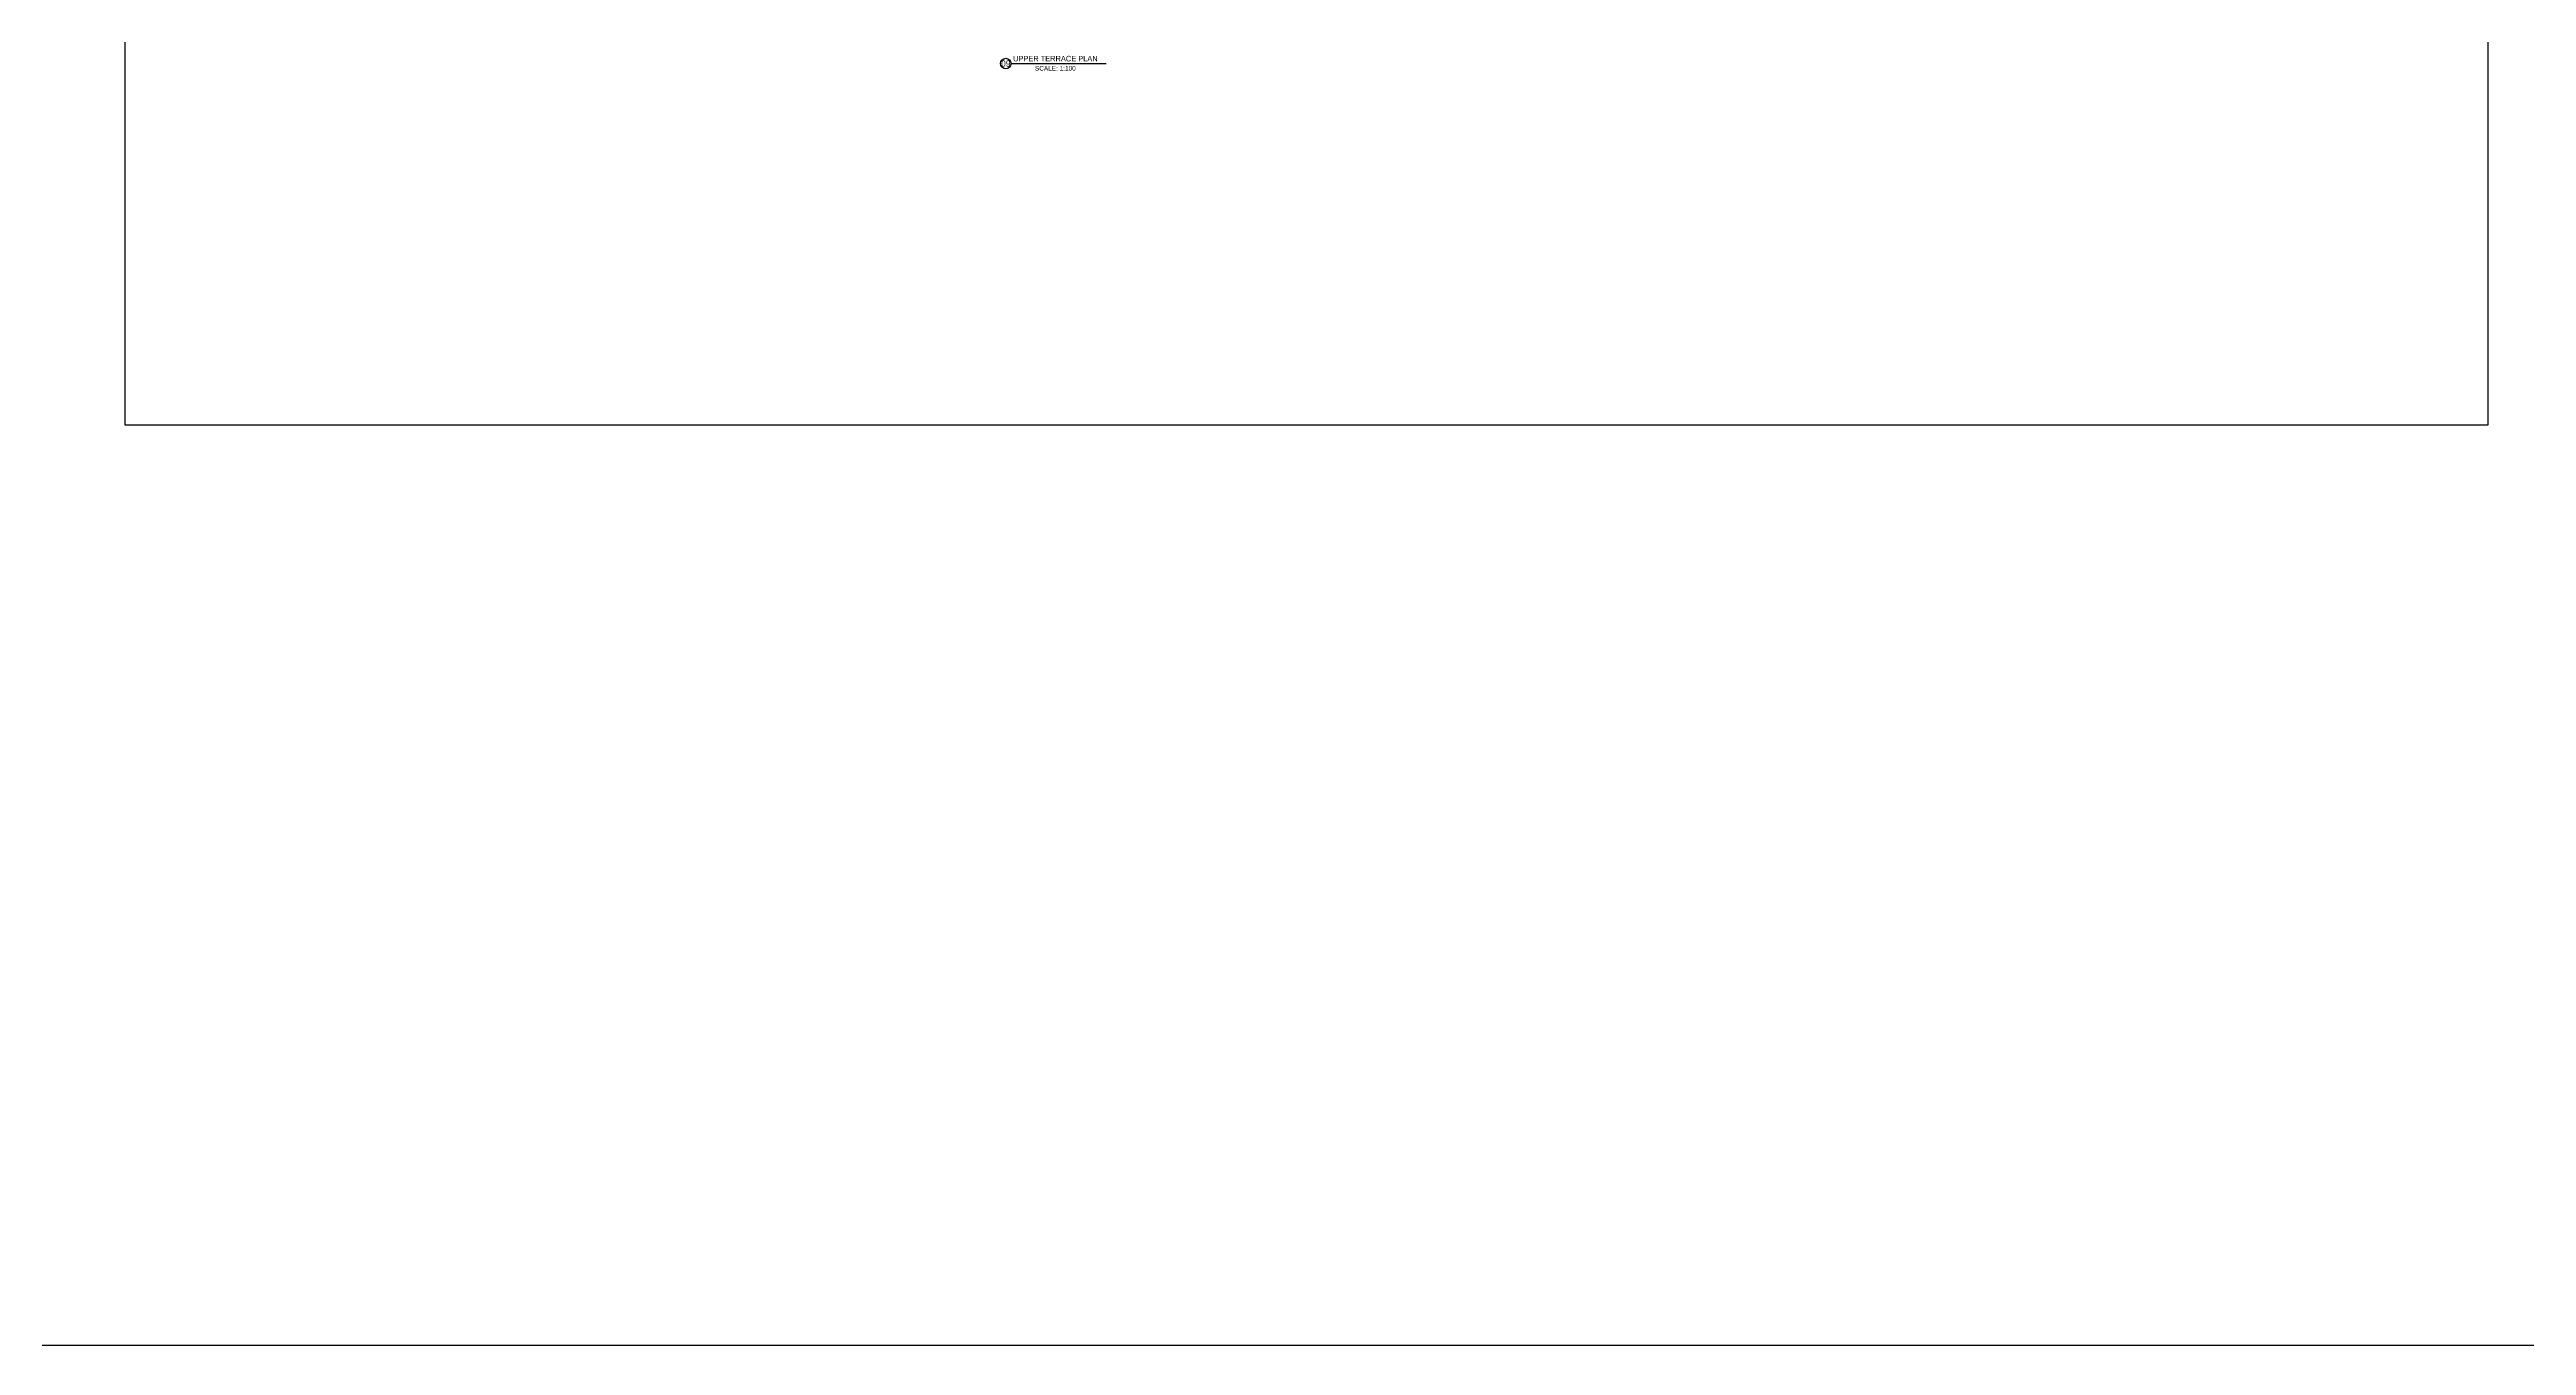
# Model space of a CAD drawing. Header units: millimetres. Extents: x 173236 to 801264, y -94969 to 615039.
# Drawn here: x 588197 to 725296, y -94969 to -23240 of the extents above; entities that cross this region are included whole.
import ezdxf
from ezdxf.enums import TextEntityAlignment as Align

# ---------------------------------------------------------------- set-up
doc = ezdxf.new("R2010")
doc.units = ezdxf.units.MM
doc.header["$MEASUREMENT"] = 0
doc.layers.add('00-Def-points', color=7, linetype='Continuous', plot=False)
doc.layers.add('VOX-A-ANNO-TEXT', color=30, linetype='Continuous')
doc.layers.add('VOX-A-ELEV-1-NEAR', color=130, linetype='Continuous')
doc.styles.add('2.5 mm Rotis Annotative (IM)', font='', dxfattribs={"height": 0.1})
doc.styles.add('3 mm Rotis Annotative (IM)', font='', dxfattribs={"height": 0.12})
doc.styles.add('3.5 mm Rotis Annotative (IM)', font='', dxfattribs={"height": 0.138})
doc.styles.get('2.5 mm Rotis Annotative (IM)').set_extended_font_data('Rotis Sans Serif')
doc.styles.get('3 mm Rotis Annotative (IM)').set_extended_font_data('Rotis Sans Serif')
doc.styles.get('3.5 mm Rotis Annotative (IM)').set_extended_font_data('Rotis Sans Serif')

# ---------------------------------------------------------------- blocks, each defined once
blk = doc.blocks.new('*U31')
at = {"layer": 'VOX-A-ANNO-TEXT'}
blk.add_line((-0.228, 0), (1.842, 0), dxfattribs=at)
blk.add_circle((-0.342, 0), 0.114, dxfattribs=at)
for tag, height, style, p in [('DRAWING_NUMBER', 0.137, '3.5 mm Rotis Annotative (IM)', (-0.342, 0)), ('DRAWING_NAME', 0.121, '3 mm Rotis Annotative (IM)', (0.738, 0.107)), ('DRAWING_SCALE', 0.102, '2.5 mm Rotis Annotative (IM)', (0.738, -0.103)), ('DRAWING_AREA', 0.102, '2.5 mm Rotis Annotative (IM)', (0.738, -0.257))]:
    blk.add_attdef(tag, text='', height=height, dxfattribs=dict(at, style=style)).set_placement(p, align=Align.MIDDLE_CENTER)

msp = doc.modelspace()

# ---------------------------------------------------------------- linework, layer by layer
at = {"layer": '00-Def-points'}
msp.add_lwpolyline([(173236.4, 420616.8), (801263.8, 420616.8), (801263.8, -94969.2), (173236.4, -94969.2)], close=True, dxfattribs=at)
at = {"layer": 'VOX-A-ELEV-1-NEAR'}
msp.add_lwpolyline([(592377.9, 318566), (723165.4, 318566), (723165.4, -44023.9), (592377.9, -44023.9)], close=True, dxfattribs=at)

# ---------------------------------------------------------------- block references
at = {"layer": 'VOX-A-ANNO-TEXT'}
ref = msp.add_blockref('*U31', (641994.7, -24015.6), dxfattribs=dict(at, xscale=2540, yscale=2540, zscale=2540))
ref.add_attrib('DRAWING_SCALE', 'SCALE: 1:100', dxfattribs={"height": 257.969, "style": '2.5 mm Rotis Annotative (IM)'}).set_placement((643868.7, -24277.5), align=Align.MIDDLE_CENTER)
ref.add_attrib('DRAWING_NAME', 'UPPER TERRACE PLAN', dxfattribs={"height": 307.578, "style": '3 mm Rotis Annotative (IM)'}).set_placement((643868.7, -23742.7), align=Align.MIDDLE_CENTER)
ref.add_attrib('DRAWING_NUMBER', '09', dxfattribs={"height": 347.27, "style": '3.5 mm Rotis Annotative (IM)'}).set_placement((641127.1, -24015.6), align=Align.MIDDLE_CENTER)

doc.saveas('drawing.dxf')
